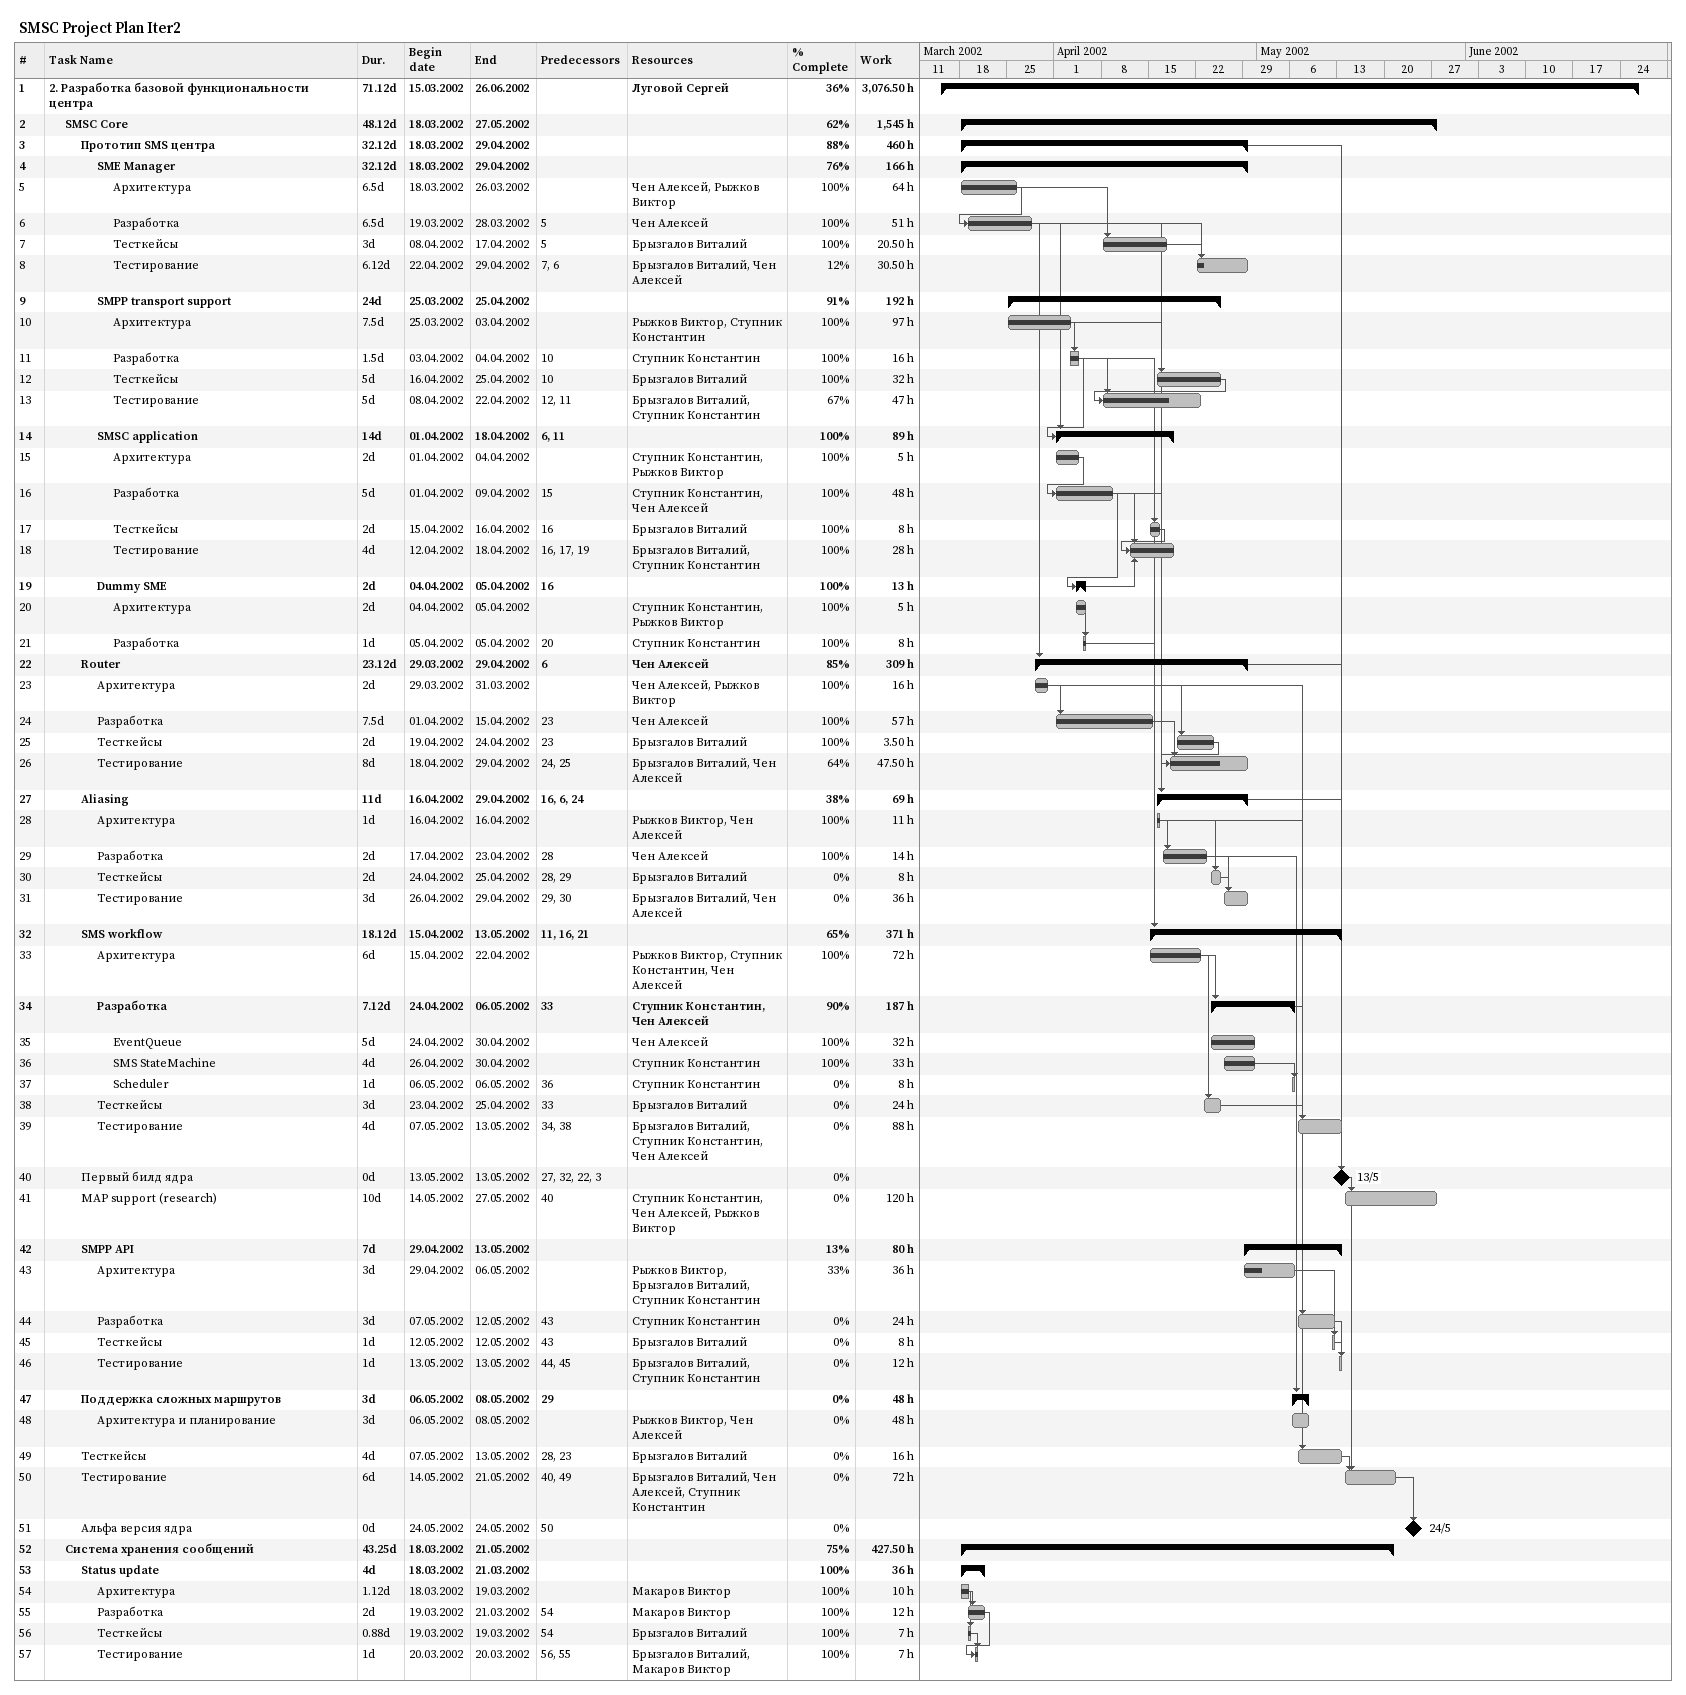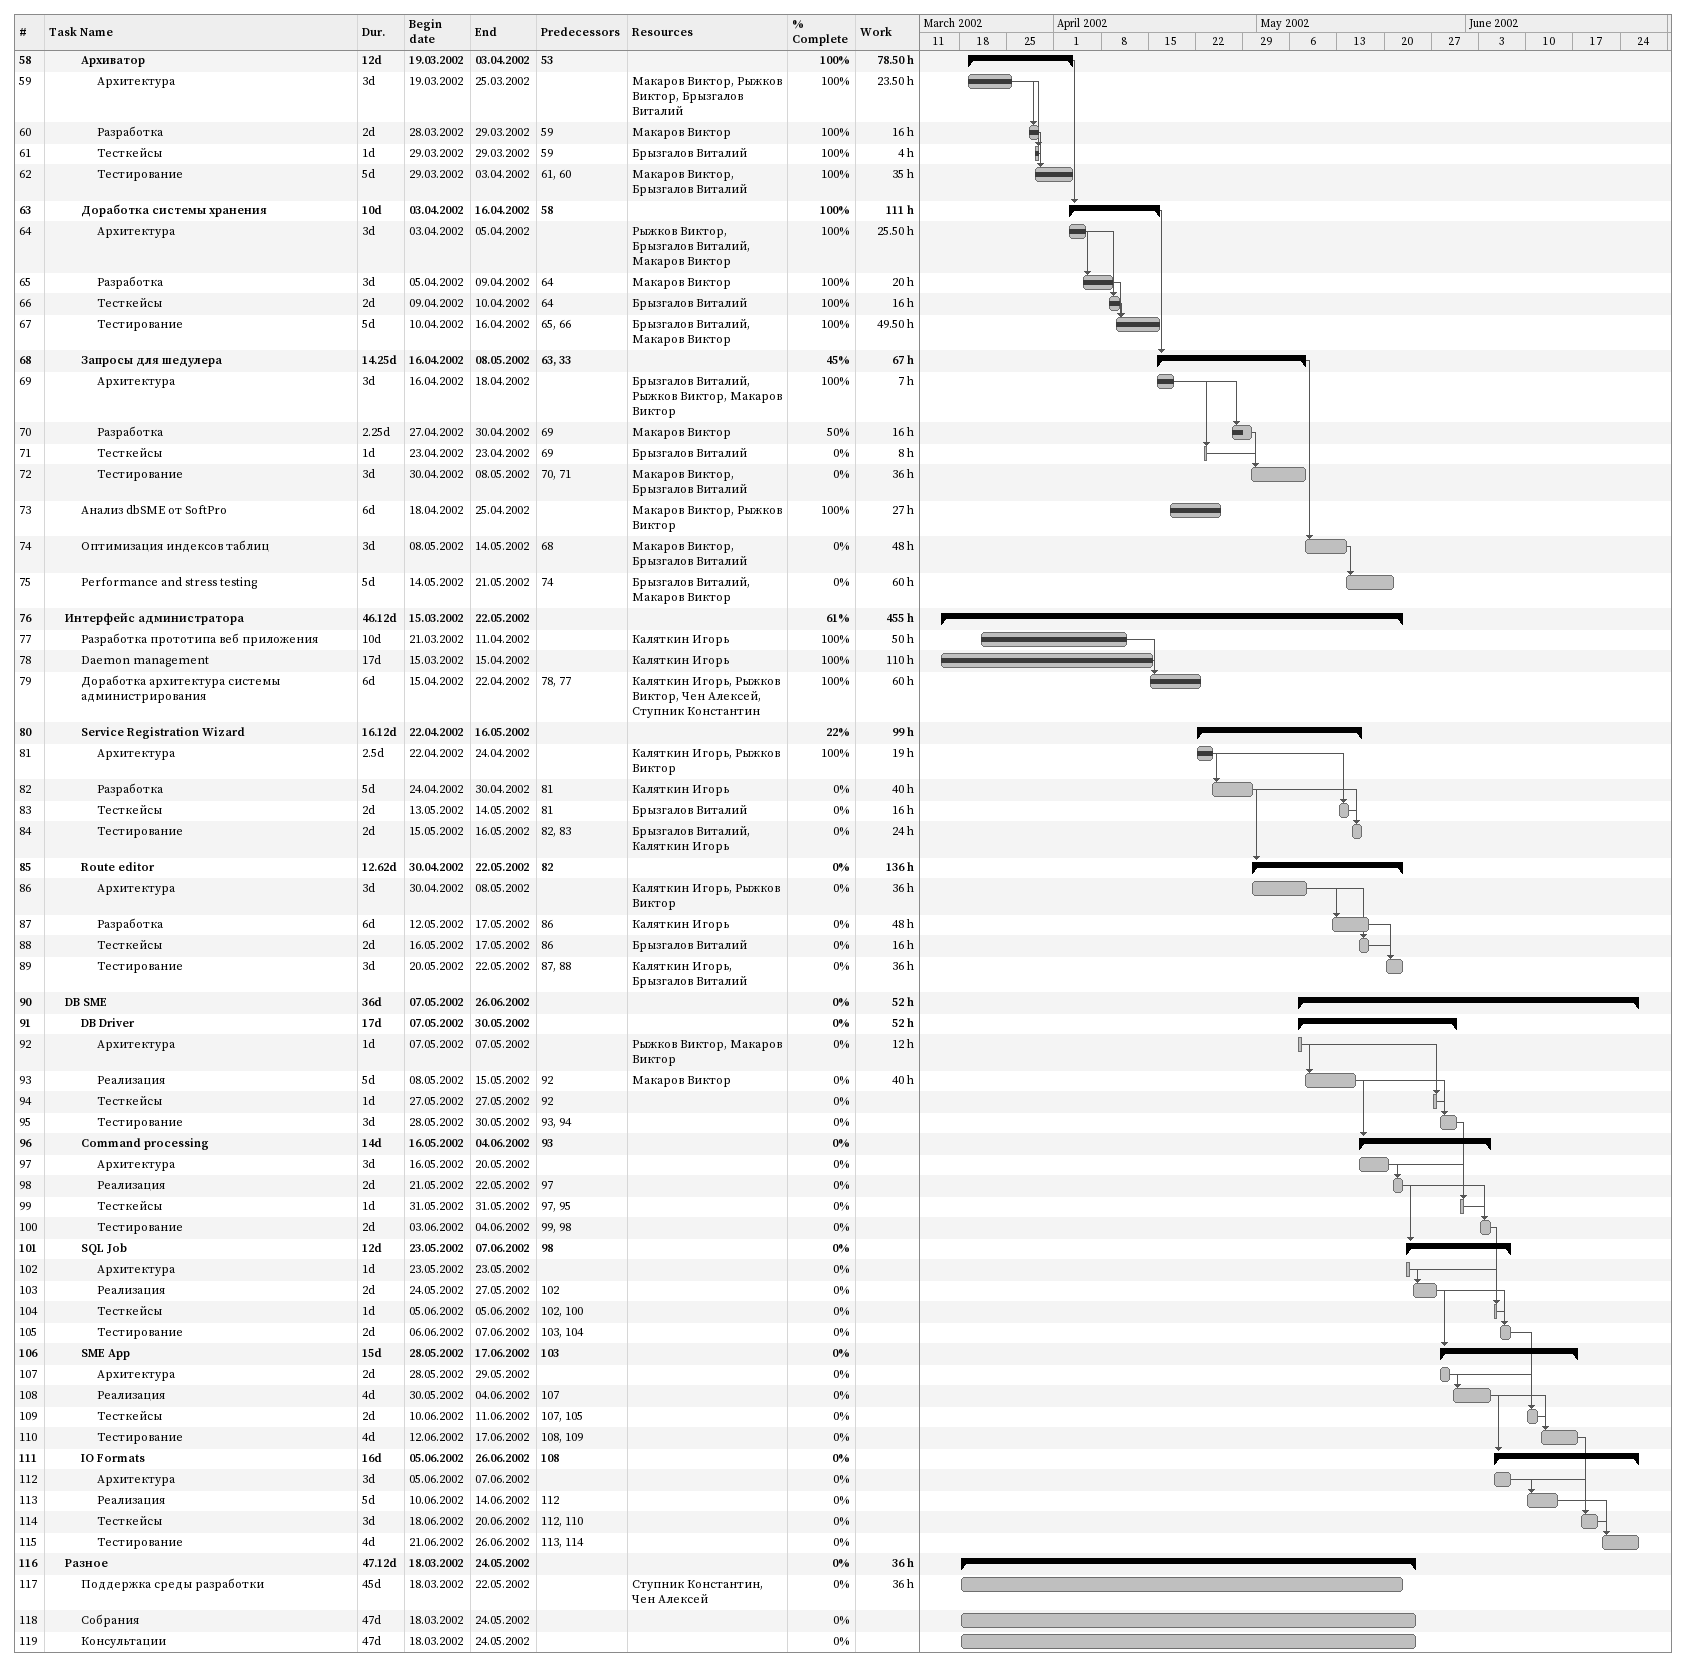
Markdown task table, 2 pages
SMSC Project Plan Iter2

| ID | Level | Task | Duration | Start | Finish | Predecessors | Resources | % complete | Work (h) |
|---|---|---|---|---|---|---|---|---|---|
| 1 | 1 | **2. Разработка базовой функциональности центра** | 71.12d | 2002-03-15 | 2002-06-26 |  | Луговой Сергей | 36 | 3076.50 |
| 2 | 2 | **SMSC Core** | 48.12d | 2002-03-18 | 2002-05-27 |  |  | 62 | 1545 |
| 3 | 3 | **Прототип SMS центра** | 32.12d | 2002-03-18 | 2002-04-29 |  |  | 88 | 460 |
| 4 | 4 | **SME Manager** | 32.12d | 2002-03-18 | 2002-04-29 |  |  | 76 | 166 |
| 5 | 5 | Архитектура | 6.5d | 2002-03-18 | 2002-03-26 |  | Чен Алексей, Рыжков Виктор | 100 | 64 |
| 6 | 5 | Разработка | 6.5d | 2002-03-19 | 2002-03-28 | 5 | Чен Алексей | 100 | 51 |
| 7 | 5 | Тесткейсы | 3d | 2002-04-08 | 2002-04-17 | 5 | Брызгалов Виталий | 100 | 20.50 |
| 8 | 5 | Тестирование | 6.12d | 2002-04-22 | 2002-04-29 | 7, 6 | Брызгалов Виталий, Чен Алексей | 12 | 30.50 |
| 9 | 4 | **SMPP transport support** | 24d | 2002-03-25 | 2002-04-25 |  |  | 91 | 192 |
| 10 | 5 | Архитектура | 7.5d | 2002-03-25 | 2002-04-03 |  | Рыжков Виктор, Ступник Константин | 100 | 97 |
| 11 | 5 | Разработка | 1.5d | 2002-04-03 | 2002-04-04 | 10 | Ступник Константин | 100 | 16 |
| 12 | 5 | Тесткейсы | 5d | 2002-04-16 | 2002-04-25 | 10 | Брызгалов Виталий | 100 | 32 |
| 13 | 5 | Тестирование | 5d | 2002-04-08 | 2002-04-22 | 12, 11 | Брызгалов Виталий, Ступник Константин | 67 | 47 |
| 14 | 4 | **SMSC application** | 14d | 2002-04-01 | 2002-04-18 | 6, 11 |  | 100 | 89 |
| 15 | 5 | Архитектура | 2d | 2002-04-01 | 2002-04-04 |  | Ступник Константин, Рыжков Виктор | 100 | 5 |
| 16 | 5 | Разработка | 5d | 2002-04-01 | 2002-04-09 | 15 | Ступник Константин, Чен Алексей | 100 | 48 |
| 17 | 5 | Тесткейсы | 2d | 2002-04-15 | 2002-04-16 | 16 | Брызгалов Виталий | 100 | 8 |
| 18 | 5 | Тестирование | 4d | 2002-04-12 | 2002-04-18 | 16, 17, 19 | Брызгалов Виталий, Ступник Константин | 100 | 28 |
| 19 | 4 | **Dummy SME** | 2d | 2002-04-04 | 2002-04-05 | 16 |  | 100 | 13 |
| 20 | 5 | Архитектура | 2d | 2002-04-04 | 2002-04-05 |  | Ступник Константин, Рыжков Виктор | 100 | 5 |
| 21 | 5 | Разработка | 1d | 2002-04-05 | 2002-04-05 | 20 | Ступник Константин | 100 | 8 |
| 22 | 3 | **Router** | 23.12d | 2002-03-29 | 2002-04-29 | 6 | Чен Алексей | 85 | 309 |
| 23 | 4 | Архитектура | 2d | 2002-03-29 | 2002-03-31 |  | Чен Алексей, Рыжков Виктор | 100 | 16 |
| 24 | 4 | Разработка | 7.5d | 2002-04-01 | 2002-04-15 | 23 | Чен Алексей | 100 | 57 |
| 25 | 4 | Тесткейсы | 2d | 2002-04-19 | 2002-04-24 | 23 | Брызгалов Виталий | 100 | 3.50 |
| 26 | 4 | Тестирование | 8d | 2002-04-18 | 2002-04-29 | 24, 25 | Брызгалов Виталий, Чен Алексей | 64 | 47.50 |
| 27 | 3 | **Aliasing** | 11d | 2002-04-16 | 2002-04-29 | 16, 6, 24 |  | 38 | 69 |
| 28 | 4 | Архитектура | 1d | 2002-04-16 | 2002-04-16 |  | Рыжков Виктор, Чен Алексей | 100 | 11 |
| 29 | 4 | Разработка | 2d | 2002-04-17 | 2002-04-23 | 28 | Чен Алексей | 100 | 14 |
| 30 | 4 | Тесткейсы | 2d | 2002-04-24 | 2002-04-25 | 28, 29 | Брызгалов Виталий | 0 | 8 |
| 31 | 4 | Тестирование | 3d | 2002-04-26 | 2002-04-29 | 29, 30 | Брызгалов Виталий, Чен Алексей | 0 | 36 |
| 32 | 3 | **SMS workflow** | 18.12d | 2002-04-15 | 2002-05-13 | 11, 16, 21 |  | 65 | 371 |
| 33 | 4 | Архитектура | 6d | 2002-04-15 | 2002-04-22 |  | Рыжков Виктор, Ступник Константин, Чен Алексей | 100 | 72 |
| 34 | 4 | **Разработка** | 7.12d | 2002-04-24 | 2002-05-06 | 33 | Ступник Константин, Чен Алексей | 90 | 187 |
| 35 | 5 | EventQueue | 5d | 2002-04-24 | 2002-04-30 |  | Чен Алексей | 100 | 32 |
| 36 | 5 | SMS StateMachine | 4d | 2002-04-26 | 2002-04-30 |  | Ступник Константин | 100 | 33 |
| 37 | 5 | Scheduler | 1d | 2002-05-06 | 2002-05-06 | 36 | Ступник Константин | 0 | 8 |
| 38 | 4 | Тесткейсы | 3d | 2002-04-23 | 2002-04-25 | 33 | Брызгалов Виталий | 0 | 24 |
| 39 | 4 | Тестирование | 4d | 2002-05-07 | 2002-05-13 | 34, 38 | Брызгалов Виталий, Ступник Константин, Чен Алексей | 0 | 88 |
| 40 | 3 | Первый билд ядра | 0d | 2002-05-13 | 2002-05-13 | 27, 32, 22, 3 |  | 0 |  |
| 41 | 3 | MAP support (research) | 10d | 2002-05-14 | 2002-05-27 | 40 | Ступник Константин, Чен Алексей, Рыжков Виктор | 0 | 120 |
| 42 | 3 | **SMPP API** | 7d | 2002-04-29 | 2002-05-13 |  |  | 13 | 80 |
| 43 | 4 | Архитектура | 3d | 2002-04-29 | 2002-05-06 |  | Рыжков Виктор, Брызгалов Виталий, Ступник Константин | 33 | 36 |
| 44 | 4 | Разработка | 3d | 2002-05-07 | 2002-05-12 | 43 | Ступник Константин | 0 | 24 |
| 45 | 4 | Тесткейсы | 1d | 2002-05-12 | 2002-05-12 | 43 | Брызгалов Виталий | 0 | 8 |
| 46 | 4 | Тестирование | 1d | 2002-05-13 | 2002-05-13 | 44, 45 | Брызгалов Виталий, Ступник Константин | 0 | 12 |
| 47 | 3 | **Поддержка сложных маршрутов** | 3d | 2002-05-06 | 2002-05-08 | 29 |  | 0 | 48 |
| 48 | 4 | Архитектура и планирование | 3d | 2002-05-06 | 2002-05-08 |  | Рыжков Виктор, Чен Алексей | 0 | 48 |
| 49 | 3 | Тесткейсы | 4d | 2002-05-07 | 2002-05-13 | 28, 23 | Брызгалов Виталий | 0 | 16 |
| 50 | 3 | Тестирование | 6d | 2002-05-14 | 2002-05-21 | 40, 49 | Брызгалов Виталий, Чен Алексей, Ступник Константин | 0 | 72 |
| 51 | 3 | Альфа версия ядра | 0d | 2002-05-24 | 2002-05-24 | 50 |  | 0 |  |
| 52 | 2 | **Система хранения сообщений** | 43.25d | 2002-03-18 | 2002-05-21 |  |  | 75 | 427.50 |
| 53 | 3 | **Status update** | 4d | 2002-03-18 | 2002-03-21 |  |  | 100 | 36 |
| 54 | 4 | Архитектура | 1.12d | 2002-03-18 | 2002-03-19 |  | Макаров Виктор | 100 | 10 |
| 55 | 4 | Разработка | 2d | 2002-03-19 | 2002-03-21 | 54 | Макаров Виктор | 100 | 12 |
| 56 | 4 | Тесткейсы | 0.88d | 2002-03-19 | 2002-03-19 | 54 | Брызгалов Виталий | 100 | 7 |
| 57 | 4 | Тестирование | 1d | 2002-03-20 | 2002-03-20 | 56, 55 | Брызгалов Виталий, Макаров Виктор | 100 | 7 |
| 58 | 3 | **Архиватор** | 12d | 2002-03-19 | 2002-04-03 | 53 |  | 100 | 78.50 |
| 59 | 4 | Архитектура | 3d | 2002-03-19 | 2002-03-25 |  | Макаров Виктор, Рыжков Виктор, Брызгалов Виталий | 100 | 23.50 |
| 60 | 4 | Разработка | 2d | 2002-03-28 | 2002-03-29 | 59 | Макаров Виктор | 100 | 16 |
| 61 | 4 | Тесткейсы | 1d | 2002-03-29 | 2002-03-29 | 59 | Брызгалов Виталий | 100 | 4 |
| 62 | 4 | Тестирование | 5d | 2002-03-29 | 2002-04-03 | 61, 60 | Макаров Виктор, Брызгалов Виталий | 100 | 35 |
| 63 | 3 | **Доработка системы хранения** | 10d | 2002-04-03 | 2002-04-16 | 58 |  | 100 | 111 |
| 64 | 4 | Архитектура | 3d | 2002-04-03 | 2002-04-05 |  | Рыжков Виктор, Брызгалов Виталий, Макаров Виктор | 100 | 25.50 |
| 65 | 4 | Разработка | 3d | 2002-04-05 | 2002-04-09 | 64 | Макаров Виктор | 100 | 20 |
| 66 | 4 | Тесткейсы | 2d | 2002-04-09 | 2002-04-10 | 64 | Брызгалов Виталий | 100 | 16 |
| 67 | 4 | Тестирование | 5d | 2002-04-10 | 2002-04-16 | 65, 66 | Брызгалов Виталий, Макаров Виктор | 100 | 49.50 |
| 68 | 3 | **Запросы для шедулера** | 14.25d | 2002-04-16 | 2002-05-08 | 63, 33 |  | 45 | 67 |
| 69 | 4 | Архитектура | 3d | 2002-04-16 | 2002-04-18 |  | Брызгалов Виталий, Рыжков Виктор, Макаров Виктор | 100 | 7 |
| 70 | 4 | Разработка | 2.25d | 2002-04-27 | 2002-04-30 | 69 | Макаров Виктор | 50 | 16 |
| 71 | 4 | Тесткейсы | 1d | 2002-04-23 | 2002-04-23 | 69 | Брызгалов Виталий | 0 | 8 |
| 72 | 4 | Тестирование | 3d | 2002-04-30 | 2002-05-08 | 70, 71 | Макаров Виктор, Брызгалов Виталий | 0 | 36 |
| 73 | 3 | Анализ dbSME от SoftPro | 6d | 2002-04-18 | 2002-04-25 |  | Макаров Виктор, Рыжков Виктор | 100 | 27 |
| 74 | 3 | Оптимизация индексов таблиц | 3d | 2002-05-08 | 2002-05-14 | 68 | Макаров Виктор, Брызгалов Виталий | 0 | 48 |
| 75 | 3 | Performance and stress testing | 5d | 2002-05-14 | 2002-05-21 | 74 | Брызгалов Виталий, Макаров Виктор | 0 | 60 |
| 76 | 2 | **Интерфейс администратора** | 46.12d | 2002-03-15 | 2002-05-22 |  |  | 61 | 455 |
| 77 | 3 | Разработка прототипа веб приложения | 10d | 2002-03-21 | 2002-04-11 |  | Каляткин Игорь | 100 | 50 |
| 78 | 3 | Daemon management | 17d | 2002-03-15 | 2002-04-15 |  | Каляткин Игорь | 100 | 110 |
| 79 | 3 | Доработка архитектура системы администрирования | 6d | 2002-04-15 | 2002-04-22 | 78, 77 | Каляткин Игорь, Рыжков Виктор, Чен Алексей, Ступник Константин | 100 | 60 |
| 80 | 3 | **Service Registration Wizard** | 16.12d | 2002-04-22 | 2002-05-16 |  |  | 22 | 99 |
| 81 | 4 | Архитектура | 2.5d | 2002-04-22 | 2002-04-24 |  | Каляткин Игорь, Рыжков Виктор | 100 | 19 |
| 82 | 4 | Разработка | 5d | 2002-04-24 | 2002-04-30 | 81 | Каляткин Игорь | 0 | 40 |
| 83 | 4 | Тесткейсы | 2d | 2002-05-13 | 2002-05-14 | 81 | Брызгалов Виталий | 0 | 16 |
| 84 | 4 | Тестирование | 2d | 2002-05-15 | 2002-05-16 | 82, 83 | Брызгалов Виталий, Каляткин Игорь | 0 | 24 |
| 85 | 3 | **Route editor** | 12.62d | 2002-04-30 | 2002-05-22 | 82 |  | 0 | 136 |
| 86 | 4 | Архитектура | 3d | 2002-04-30 | 2002-05-08 |  | Каляткин Игорь, Рыжков Виктор | 0 | 36 |
| 87 | 4 | Разработка | 6d | 2002-05-12 | 2002-05-17 | 86 | Каляткин Игорь | 0 | 48 |
| 88 | 4 | Тесткейсы | 2d | 2002-05-16 | 2002-05-17 | 86 | Брызгалов Виталий | 0 | 16 |
| 89 | 4 | Тестирование | 3d | 2002-05-20 | 2002-05-22 | 87, 88 | Каляткин Игорь, Брызгалов Виталий | 0 | 36 |
| 90 | 2 | **DB SME** | 36d | 2002-05-07 | 2002-06-26 |  |  | 0 | 52 |
| 91 | 3 | **DB Driver** | 17d | 2002-05-07 | 2002-05-30 |  |  | 0 | 52 |
| 92 | 4 | Архитектура | 1d | 2002-05-07 | 2002-05-07 |  | Рыжков Виктор, Макаров Виктор | 0 | 12 |
| 93 | 4 | Реализация | 5d | 2002-05-08 | 2002-05-15 | 92 | Макаров Виктор | 0 | 40 |
| 94 | 4 | Тесткейсы | 1d | 2002-05-27 | 2002-05-27 | 92 |  | 0 |  |
| 95 | 4 | Тестирование | 3d | 2002-05-28 | 2002-05-30 | 93, 94 |  | 0 |  |
| 96 | 3 | **Command processing** | 14d | 2002-05-16 | 2002-06-04 | 93 |  | 0 |  |
| 97 | 4 | Архитектура | 3d | 2002-05-16 | 2002-05-20 |  |  | 0 |  |
| 98 | 4 | Реализация | 2d | 2002-05-21 | 2002-05-22 | 97 |  | 0 |  |
| 99 | 4 | Тесткейсы | 1d | 2002-05-31 | 2002-05-31 | 97, 95 |  | 0 |  |
| 100 | 4 | Тестирование | 2d | 2002-06-03 | 2002-06-04 | 99, 98 |  | 0 |  |
| 101 | 3 | **SQL Job** | 12d | 2002-05-23 | 2002-06-07 | 98 |  | 0 |  |
| 102 | 4 | Архитектура | 1d | 2002-05-23 | 2002-05-23 |  |  | 0 |  |
| 103 | 4 | Реализация | 2d | 2002-05-24 | 2002-05-27 | 102 |  | 0 |  |
| 104 | 4 | Тесткейсы | 1d | 2002-06-05 | 2002-06-05 | 102, 100 |  | 0 |  |
| 105 | 4 | Тестирование | 2d | 2002-06-06 | 2002-06-07 | 103, 104 |  | 0 |  |
| 106 | 3 | **SME App** | 15d | 2002-05-28 | 2002-06-17 | 103 |  | 0 |  |
| 107 | 4 | Архитектура | 2d | 2002-05-28 | 2002-05-29 |  |  | 0 |  |
| 108 | 4 | Реализация | 4d | 2002-05-30 | 2002-06-04 | 107 |  | 0 |  |
| 109 | 4 | Тесткейсы | 2d | 2002-06-10 | 2002-06-11 | 107, 105 |  | 0 |  |
| 110 | 4 | Тестирование | 4d | 2002-06-12 | 2002-06-17 | 108, 109 |  | 0 |  |
| 111 | 3 | **IO Formats** | 16d | 2002-06-05 | 2002-06-26 | 108 |  | 0 |  |
| 112 | 4 | Архитектура | 3d | 2002-06-05 | 2002-06-07 |  |  | 0 |  |
| 113 | 4 | Реализация | 5d | 2002-06-10 | 2002-06-14 | 112 |  | 0 |  |
| 114 | 4 | Тесткейсы | 3d | 2002-06-18 | 2002-06-20 | 112, 110 |  | 0 |  |
| 115 | 4 | Тестирование | 4d | 2002-06-21 | 2002-06-26 | 113, 114 |  | 0 |  |
| 116 | 2 | **Разное** | 47.12d | 2002-03-18 | 2002-05-24 |  |  | 0 | 36 |
| 117 | 3 | Поддержка среды разработки | 45d | 2002-03-18 | 2002-05-22 |  | Ступник Константин, Чен Алексей | 0 | 36 |
| 118 | 3 | Собрания | 47d | 2002-03-18 | 2002-05-24 |  |  | 0 |  |
| 119 | 3 | Консультации | 47d | 2002-03-18 | 2002-05-24 |  |  | 0 |  |
